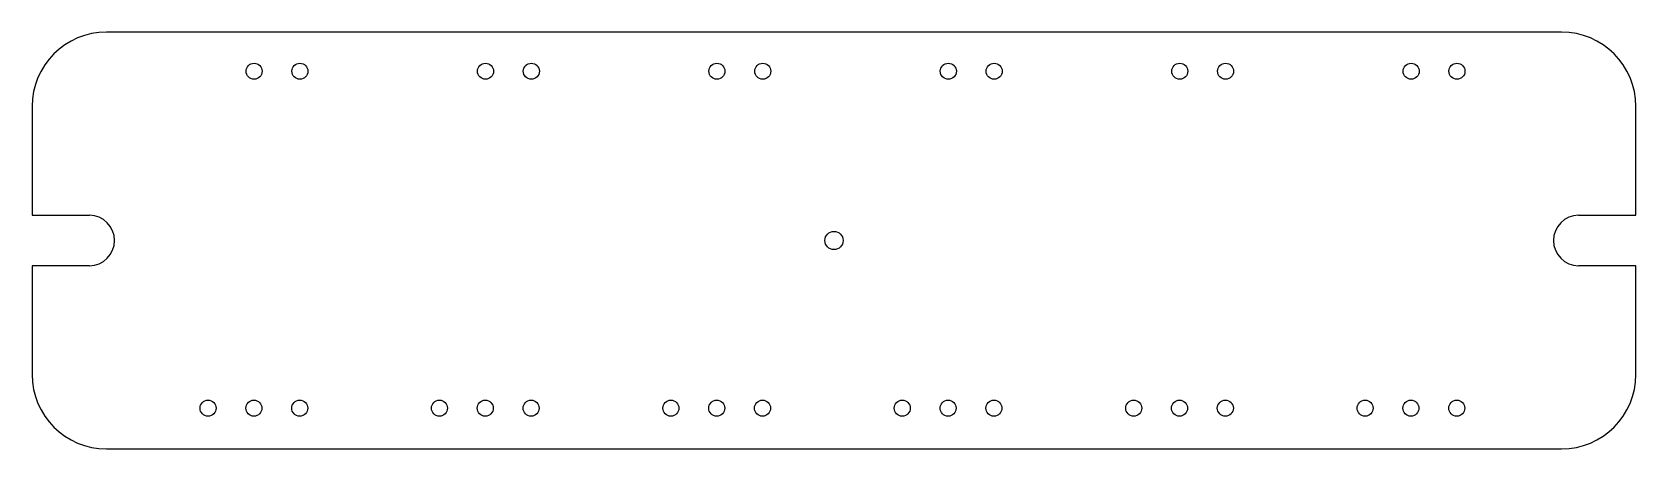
# Model space of a CAD drawing. Header units: millimetres. Extents: x 0 to 70, y 0 to 18.2.
import ezdxf

# ---------------------------------------------------------------- set-up
doc = ezdxf.new("R2010")
doc.units = ezdxf.units.MM
doc.layers.get('0').update_dxf_attribs({"linetype": 'CONTINUOUS'})

msp = doc.modelspace()

# ---------------------------------------------------------------- linework, layer by layer
for p, q in [((66.75, 18.2, 0.6), (3.25, 18.2, 0.6)), ((0, 14.95, 0.6), (0, 10.2, 0.6)), ((70, 10.2, 0.6), (70, 14.95, 0.6)), ((0, 10.2, 0.6), (2.5, 10.2, 0.6)), ((67.5, 10.2, 0.6), (70, 10.2, 0.6)), ((2.5, 8, 0.6), (0, 8, 0.6)), ((0, 8, 0.6), (0, 3.25, 0.6)), ((70, 8, 0.6), (67.5, 8, 0.6)), ((70, 3.25, 0.6), (70, 8, 0.6)), ((3.25, 0, 0.6), (66.75, 0, 0.6))]:
    msp.add_line(p, q)
for centre, radius in [((9.69, 16.49, 0.6), 0.35), ((11.69, 16.49, 0.6), 0.35), ((19.79, 16.49, 0.6), 0.35), ((21.79, 16.49, 0.6), 0.35), ((29.89, 16.49, 0.6), 0.35), ((31.89, 16.49, 0.6), 0.35), ((39.99, 16.49, 0.6), 0.35), ((41.99, 16.49, 0.6), 0.35), ((50.09, 16.49, 0.6), 0.35), ((52.09, 16.49, 0.6), 0.35), ((60.19, 16.49, 0.6), 0.35), ((62.19, 16.49, 0.6), 0.35), ((35, 9.1, 0.6), 0.4), ((7.68, 1.78, 0.6), 0.35), ((9.68, 1.78, 0.6), 0.35), ((11.68, 1.78, 0.6), 0.35), ((17.78, 1.78, 0.6), 0.35), ((19.78, 1.78, 0.6), 0.35), ((21.78, 1.78, 0.6), 0.35), ((27.88, 1.78, 0.6), 0.35), ((29.88, 1.78, 0.6), 0.35), ((31.88, 1.78, 0.6), 0.35), ((37.98, 1.78, 0.6), 0.35), ((39.98, 1.78, 0.6), 0.35), ((41.98, 1.78, 0.6), 0.35), ((48.08, 1.78, 0.6), 0.35), ((50.08, 1.78, 0.6), 0.35), ((52.08, 1.78, 0.6), 0.35), ((58.18, 1.78, 0.6), 0.35), ((60.18, 1.78, 0.6), 0.35), ((62.18, 1.78, 0.6), 0.35)]:
    msp.add_circle(centre, radius)
for centre, radius, start, end in [((3.25, 14.95, 0.6), 3.25, 90, 180), ((66.75, 14.95, 0.6), 3.25, 0, 90), ((2.5, 9.1, 0.6), 1.1, -90, 90), ((67.5, 9.1, 0.6), 1.1, 90, 270), ((3.25, 3.25, 0.6), 3.25, 180, 270), ((66.75, 3.25, 0.6), 3.25, 270, 360)]:
    msp.add_arc(centre, radius, start, end)

doc.saveas('drawing.dxf')
